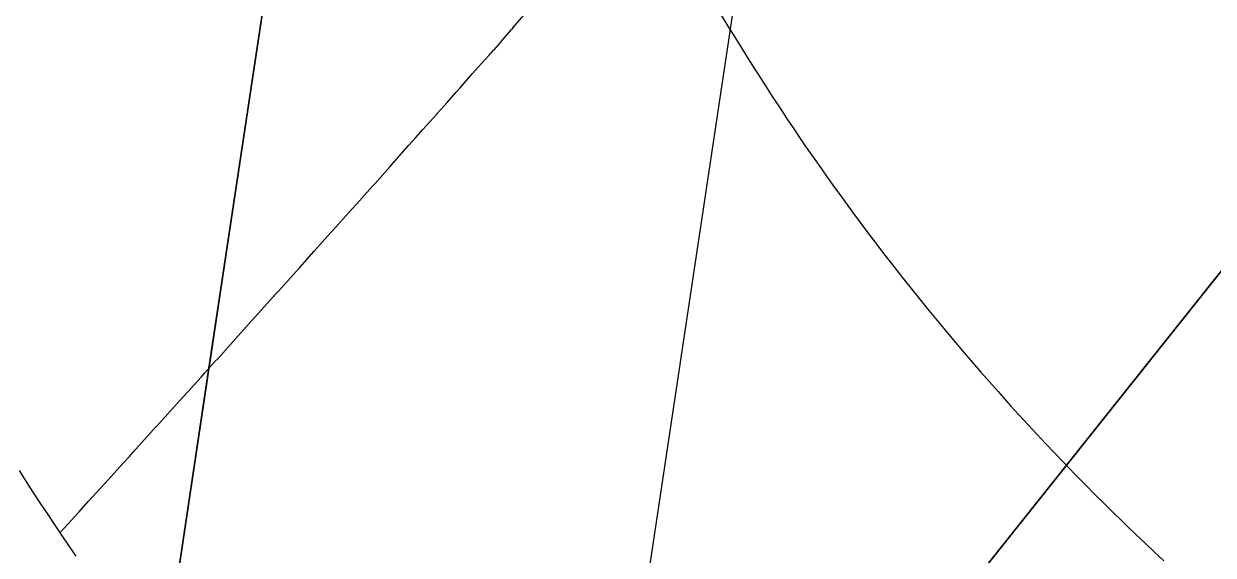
# Model space of a CAD drawing. Header units: metres. Extents: x 708058 to 716328, y 4237327 to 4243479.
# Drawn here: x 709916 to 711347, y 4238287 to 4238927 of the extents above; entities that cross this region are included whole.
import ezdxf

# ---------------------------------------------------------------- set-up
doc = ezdxf.new("R2010")
doc.units = ezdxf.units.M

msp = doc.modelspace()

# ---------------------------------------------------------------- linework, layer by layer
at = {"layer": 'AUX_DME IAT'}
for points in [[(710575, 4237648, 129.2), (711346, 4242786.7, 129.2)], [(710575, 4237648, 129.2), (712257, 4239760.1, 48.2), (710575, 4237648, 129.2)], [(709909.8, 4238389, 129.2), (709918.1, 4238376, 129.2), (709926.5, 4238363, 129.2), (709935, 4238350, 129.2), (709943.5, 4238337.1, 129.2), (709952.1, 4238324.2, 129.2), (709960.8, 4238311.3, 129.2), (709969.5, 4238298.5, 129.2), (709978.3, 4238285.8, 129.2)]]:
    msp.add_polyline3d(points, dxfattribs=at)
at = {"layer": 'AUX_LOC IAT'}
msp.add_polyline3d([(710852.4, 4243271.5, 107.7), (709995.8, 4237561.9, 107.7), (715039.4, 4239545.4, 13.8), (715091.9, 4239895.4, 13.8), (710852.4, 4243271.5, 107.7)], dxfattribs=at)
at = {"layer": 'AUX_RECNET LEAL'}
msp.add_polyline3d([(710754.9, 4238937.2, 235.9), (710762.9, 4238924, 235.9), (710771, 4238910.7, 235.9), (710779.1, 4238897.6, 235.9), (710787.3, 4238884.4, 235.9), (710795.6, 4238871.3, 235.9), (710799.5, 4238865.2, 235.9), (710807.9, 4238852.1, 235.9), (710816.3, 4238839.1, 235.9), (710824.8, 4238826.2, 235.9), (710833.4, 4238813.3, 235.9), (710842, 4238800.4, 235.9), (710850.7, 4238787.6, 235.9), (710854.8, 4238781.6, 235.9), (710863.6, 4238768.8, 235.9), (710872.5, 4238756.1, 235.9), (710881.4, 4238743.4, 235.9), (710890.4, 4238730.8, 235.9), (710899.5, 4238718.3, 235.9), (710908.6, 4238705.7, 235.9), (710912.9, 4238699.9, 235.9), (710922.1, 4238687.4, 235.9), (710931.4, 4238675, 235.9), (710940.8, 4238662.6, 235.9), (710950.2, 4238650.3, 235.9), (710959.7, 4238638.1, 235.9), (710969.2, 4238625.9, 235.9), (710973.7, 4238620.1, 235.9), (710983.3, 4238608, 235.9), (710993, 4238595.9, 235.9), (711002.8, 4238583.9, 235.9), (711012.6, 4238571.9, 235.9), (711022.5, 4238560, 235.9), (711032.4, 4238548.1, 235.9), (711037.1, 4238542.5, 235.9), (711047.2, 4238530.7, 235.9), (711057.3, 4238518.9, 235.9), (711067.4, 4238507.2, 235.9), (711077.6, 4238495.6, 235.9), (711087.9, 4238484, 235.9), (711098.2, 4238472.4, 235.9), (711103.1, 4238467, 235.9), (711113.5, 4238455.6, 235.9), (711124, 4238444.1, 235.9), (711134.5, 4238432.8, 235.9), (711145.1, 4238421.5, 235.9), (711155.8, 4238410.2, 235.9), (711166.5, 4238399, 235.9), (711171.6, 4238393.8, 235.9), (711182.4, 4238382.7, 235.9), (711193.2, 4238371.6, 235.9), (711204.1, 4238360.6, 235.9), (711215.1, 4238349.7, 235.9), (711226.1, 4238338.8, 235.9), (711237.2, 4238328, 235.9), (711242.4, 4238322.9, 235.9), (711253.6, 4238312.1, 235.9), (711264.8, 4238301.5, 235.9), (711276.1, 4238290.8, 235.9), (711287.4, 4238280.3, 235.9)], dxfattribs=at)
at = {"layer": 'FINAL_AUX_DME ATE'}
msp.add_polyline3d([(710211.1, 4238997, 0), (710138.4, 4238512.1, 0), (710083.1, 4238143.7, 0)], dxfattribs=at)
at = {"layer": 'FINAL_AUX_LOC IAT'}
msp.add_polyline3d([(713771.4, 4239046.7, 0), (711455.1, 4238135.8, 0), (710739.3, 4237854.3, 0), (710597.6, 4237798.6, 0), (710460, 4237744.5, 0), (709995.8, 4237561.9, 0), (710083.1, 4238143.7, 0), (710138.4, 4238512.1, 0), (710211.1, 4238997, 0)], dxfattribs=at)
at = {"layer": 'INTERSECTIONS'}
for points in [[(710504.1, 4238922, 105.7), (710517.4, 4238937, 105.1)], [(710490.4, 4238906, 106.3), (710502.4, 4238920, 105.8)], [(710504.1, 4238922, 105.7), (710502.4, 4238920, 105.8)], [(710475.4, 4238889, 106.9), (710481.1, 4238895.5, 106.7)], [(710489.6, 4238905, 106.3), (710481.1, 4238895.5, 106.7)], [(710489.6, 4238905, 106.3), (710490.4, 4238906, 106.3)], [(710470.2, 4238883.5, 107.2), (710458.9, 4238870.5, 107.6)], [(710470.2, 4238883.5, 107.2), (710475.4, 4238889, 106.9)], [(710440.5, 4238849.5, 108.4), (710455.6, 4238867, 107.8)], [(710455.6, 4238867, 107.8), (710458.9, 4238870.5, 107.6)], [(710424.9, 4238832, 109.1), (710435.9, 4238844.5, 108.6)], [(710435.9, 4238844.5, 108.6), (710440.5, 4238849.5, 108.4)], [(710412.2, 4238818, 109.6), (710417.4, 4238823.5, 109.4)], [(710417.4, 4238823.5, 109.4), (710424.9, 4238832, 109.1)], [(710395.8, 4238799.5, 110.3), (710412.1, 4238817.5, 109.6)], [(710412.2, 4238818, 109.6), (710412.1, 4238817.5, 109.6)], [(710387.3, 4238790, 110.7), (710395.8, 4238799.5, 110.3)], [(710361.6, 4238761, 111.8), (710378.9, 4238780.5, 111.1)], [(710378.9, 4238780.5, 111.1), (710387.3, 4238790, 110.7)], [(710356.3, 4238755, 112), (710338.2, 4238734.5, 112.8)], [(710356.3, 4238755, 112), (710361.4, 4238760.5, 111.8)], [(710361.4, 4238760.5, 111.8), (710361.6, 4238761, 111.8)], [(710319.4, 4238713.5, 113.6), (710334.9, 4238731, 113)], [(710334.9, 4238731, 113), (710338.2, 4238734.5, 112.8)], [(710307, 4238700, 114.2), (710319.4, 4238713.5, 113.6)], [(710300, 4238692, 114.5), (710307, 4238700, 114.2)], [(710285.6, 4238676, 115.1), (710290.6, 4238681.5, 114.9)], [(710290.6, 4238681.5, 114.9), (710300, 4238692, 114.5)], [(710265.1, 4238653, 116), (710278, 4238667.5, 115.4)], [(710285.6, 4238676, 115.1), (710278, 4238667.5, 115.4)], [(710247.8, 4238633.5, 116.7), (710265.1, 4238653, 116)], [(710221.8, 4238604.5, 117.8), (710243.8, 4238629, 116.9)], [(710243.8, 4238629, 116.9), (710247.8, 4238633.5, 116.7)], [(710194.1, 4238574, 119), (710216.2, 4238598.5, 118.1)], [(710217, 4238599.5, 118), (710216.2, 4238598.5, 118.1)], [(710217, 4238599.5, 118), (710221.8, 4238604.5, 117.8)], [(710183.3, 4238562, 119.5), (710194.1, 4238574, 119)], [(710183.3, 4238562, 119.5), (710170.2, 4238547.5, 120.1)], [(710148.9, 4238523.5, 121), (710170.2, 4238547.5, 120.1)], [(710145.4, 4238520, 121.1), (710148.9, 4238523.5, 121)], [(710133.4, 4238506.5, 121.7), (710145.4, 4238520, 121.1)], [(710128.9, 4238501.5, 121.8), (710112.8, 4238483.5, 122.5)], [(710128.9, 4238501.5, 121.8), (710133.4, 4238506.5, 121.7)], [(710102.7, 4238472.5, 123), (710112.8, 4238483.5, 122.5)], [(710102.7, 4238472.5, 123), (710075.3, 4238442, 124.2)], [(710046.8, 4238410.5, 125.4), (710075, 4238442, 124.2)], [(710075, 4238442, 124.2), (710075.3, 4238442, 124.2)], [(710042.7, 4238406, 125.6), (710046.8, 4238410.5, 125.4)], [(710035.2, 4238398, 125.9), (710012.9, 4238373.5, 126.9)], [(710042.7, 4238406, 125.6), (710035.2, 4238398, 125.9)], [(709993.6, 4238352, 127.7), (710012.9, 4238373.5, 126.9)], [(709981.9, 4238339, 128.2), (709993.6, 4238352, 127.7)], [(709959, 4238314, 129.2), (709981.9, 4238339, 128.2)]]:
    msp.add_polyline3d(points, dxfattribs=at)

doc.saveas('drawing.dxf')
